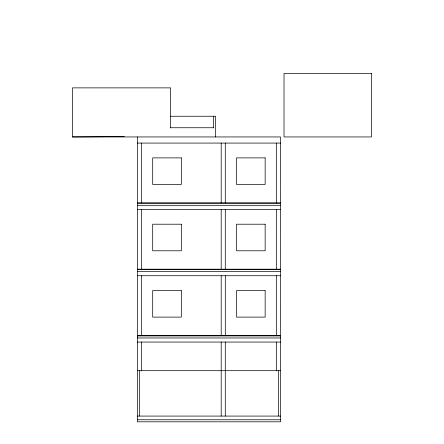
<?xml version="1.0" encoding="UTF-8"?>
<svg xmlns="http://www.w3.org/2000/svg" width="444" height="444" viewBox="0 0 444 444"><rect width="100%" height="100%" fill="white"/><g stroke="black" fill="none" stroke-linecap="round" stroke-linejoin="round"><path stroke-width="0.67" d="M170.618 127.977L170.618 87.873L72.477 87.873L72.477 136.946L124.364 136.53M170.618 116.25L215.601 116.25L215.601 136.946M170.618 127.744L213.553 127.744M72.477 136.946L280.508 136.946L280.486 421.8L137.363 421.8L137.363 136.946M137.363 143.079L280.508 143.079M137.363 202.864L280.486 202.864M137.363 203.269L280.486 203.269M137.363 205.317L280.486 205.317M137.363 209.407L280.486 209.407M137.363 269.192L280.486 269.192M137.363 269.597L280.486 269.597M137.363 271.645L280.486 271.645M137.363 275.735L280.519 275.735M137.363 335.52L280.519 335.52M137.363 335.925L280.519 335.925M137.363 337.973L280.486 337.973M137.363 342.058L280.519 342.058M137.363 370.685L280.486 370.685M137.363 416.078L280.486 416.078M137.363 419.758L280.486 419.758M278.444 370.685L278.438 416.078M276.401 143.079L276.401 202.864M276.401 209.407L276.401 269.192M276.412 275.735L276.401 335.52M276.401 342.058L276.401 370.951M225.286 143.079L225.286 202.864M225.286 209.407L225.286 269.192M225.297 275.735L225.297 335.52M225.286 342.058L225.286 416.078M221.195 143.079L221.195 202.864M221.195 209.407L221.195 269.192M221.195 275.735L221.206 335.52M221.195 342.058L221.195 416.078M213.553 116.25L213.553 127.977M141.453 143.079L141.453 202.864M141.453 209.407L141.453 269.192M141.453 275.735L141.453 335.52M141.453 342.058L141.453 370.951M139.41 370.685L139.41 416.078M371.523 73.46L284.016 73.46L284.016 136.946L371.523 136.946L371.523 73.46M181.324 157.881L152.697 157.881L152.697 184.46L181.324 184.46L181.324 157.881M265.151 157.881L236.53 157.881L236.53 184.46L265.151 184.46L265.151 157.881M181.324 224.209L152.697 224.209L152.697 250.788L181.324 250.788L181.324 224.209M265.151 224.209L236.53 224.209L236.53 250.788L265.151 250.788L265.151 224.209M181.324 290.537L152.697 290.537L152.697 317.116L181.324 317.116L181.324 290.537M265.151 290.537L236.524 290.537L236.524 317.116L265.151 317.116L265.151 290.537"/></g></svg>
